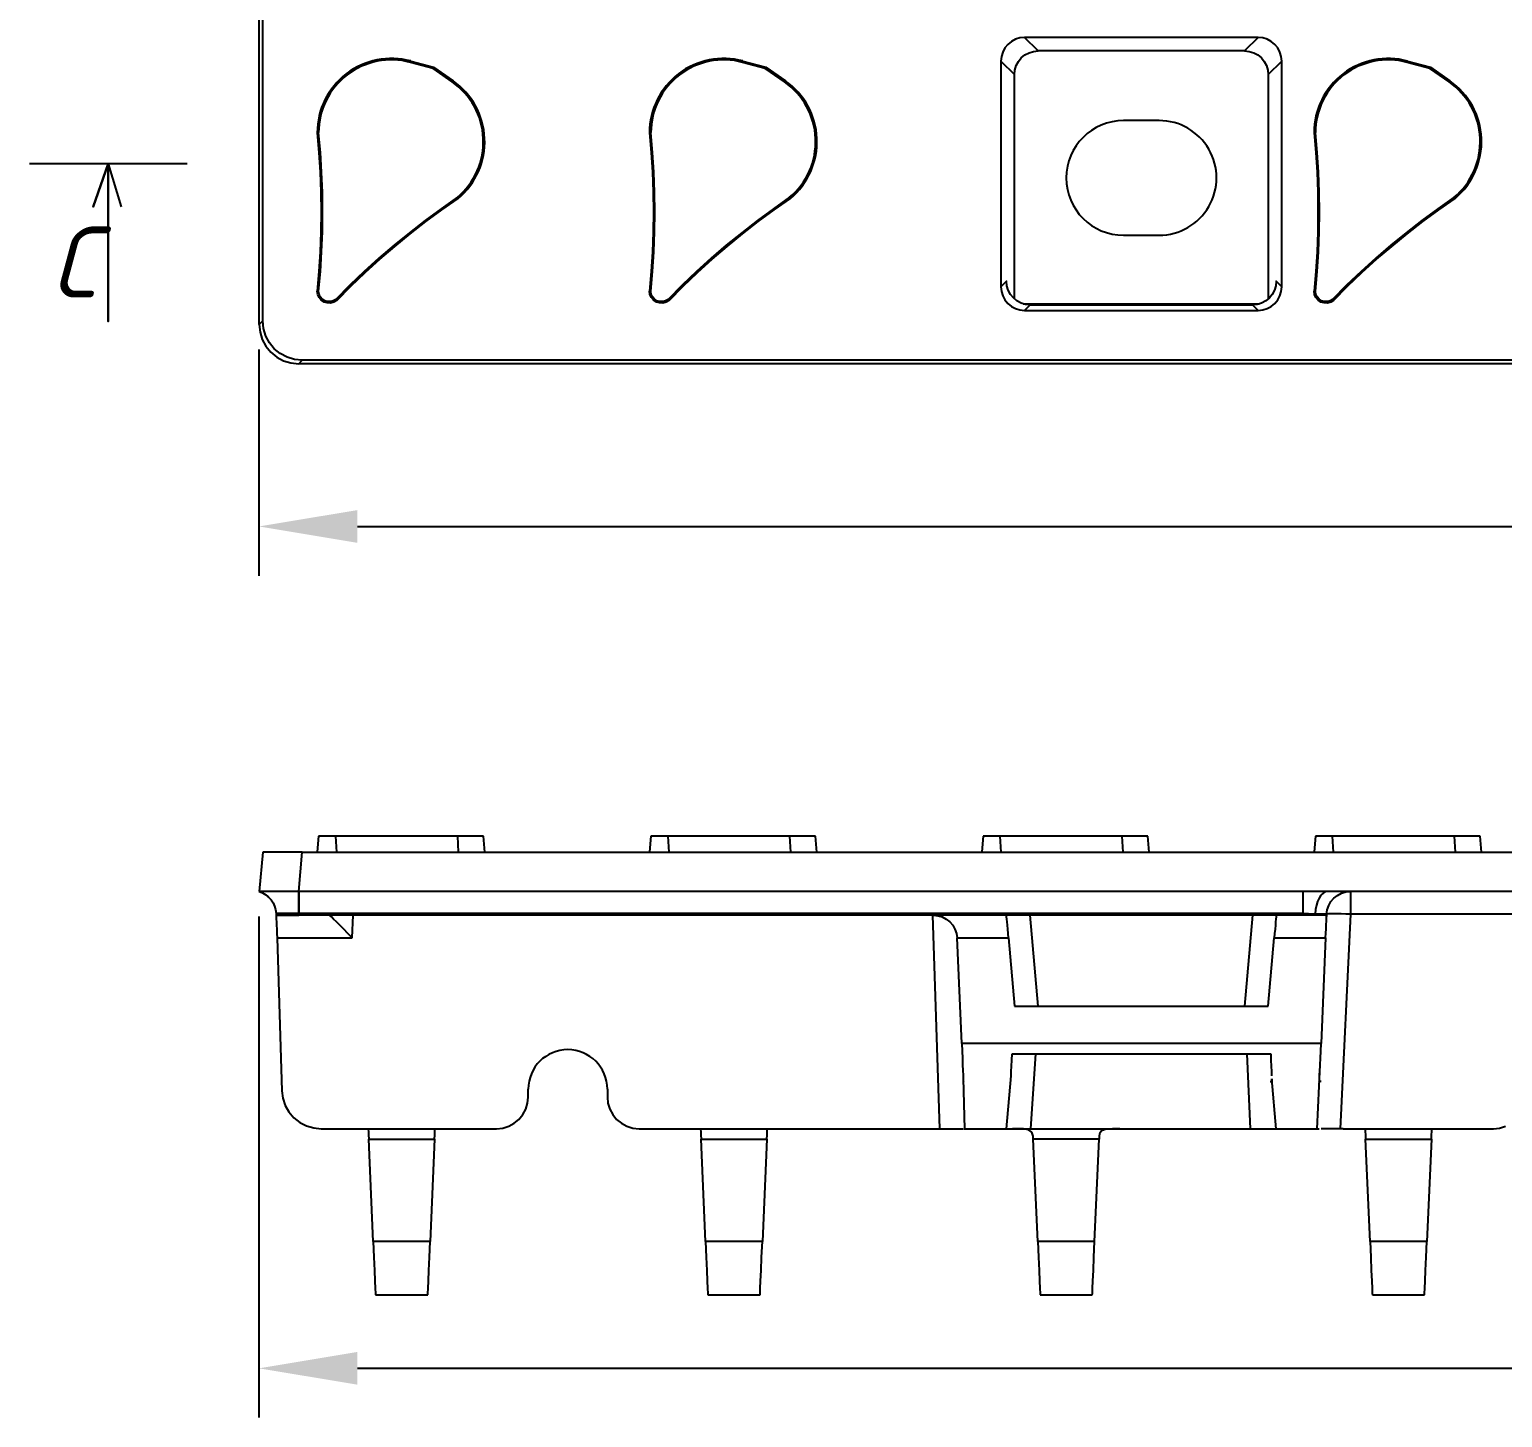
# Model space of a CAD drawing. Header units: millimetres. Extents: x 29006 to 29645, y 5570 to 5801.
# Drawn here: x 29333.72 to 29371.11, y 5588.32 to 5623.56 of the extents above; entities that cross this region are included whole.
import ezdxf

# ---------------------------------------------------------------- set-up
doc = ezdxf.new("R2010")
doc.units = ezdxf.units.MM
doc.styles.add('GOST-2.304_Type-B_italic', font='')
doc.styles.get('GOST-2.304_Type-B_italic').set_extended_font_data('GOST Common', italic=True)
doc.dimstyles.new('ISO-25', dxfattribs={"dimtxt": 2.5, "dimasz": 2.5, "dimexe": 1.25, "dimexo": 0.625, "dimtad": 1, "dimtoh": 1, "dimtxsty": 'GOST-2.304_Type-B_italic', "dimcen": 2.5, "dimadec": 0, "dimazin": 0, "dimtfac": 1, "dimtmove": 0, "dimatfit": 3, "dimfxl": 1, "dimarcsym": 0})

# ---------------------------------------------------------------- blocks, each defined once
blk = doc.blocks.new('*D4')
at = {"color": 0, "lineweight": -2, "transparency": 16777216}
for p, q in [((29339.545, 5615.442), (29339.545, 5609.696)), ((29439.552, 5615.452), (29439.552, 5609.696)), ((29342.045, 5610.946), (29437.052, 5610.946))]:
    blk.add_line(p, q, dxfattribs=at)
at = {"color": 0, "transparency": 16777216}
for points in [[(29342.045, 5611.362), (29342.045, 5610.529), (29339.545, 5610.946)], [(29437.052, 5611.362), (29437.052, 5610.529), (29439.552, 5610.946)]]:
    blk.add_solid(points, dxfattribs=at)
at = {"layer": 'Defpoints', "color": 0, "transparency": 16777216}
for p in [(29339.545, 5616.067), (29439.552, 5616.077), (29439.552, 5610.946)]:
    blk.add_point(p, dxfattribs=at)
at = {"color": 0, "transparency": 16777216, "insert": (29389.549, 5612.821), "char_height": 2.5, "attachment_point": 5, "style": 'GOST-2.304_Type-B_italic'}
blk.add_mtext('500', dxfattribs=at)
blk = doc.blocks.new('*D5')
at = {"color": 0, "lineweight": -2, "transparency": 16777216}
for p, q in [((29339.545, 5601.042), (29339.545, 5588.323)), ((29439.552, 5601.052), (29439.552, 5588.323)), ((29342.045, 5589.573), (29437.052, 5589.573))]:
    blk.add_line(p, q, dxfattribs=at)
at = {"color": 0, "transparency": 16777216}
for points in [[(29342.045, 5589.99), (29342.045, 5589.157), (29339.545, 5589.573)], [(29437.052, 5589.99), (29437.052, 5589.157), (29439.552, 5589.573)]]:
    blk.add_solid(points, dxfattribs=at)
at = {"layer": 'Defpoints', "color": 0, "transparency": 16777216}
for p in [(29339.545, 5601.667), (29439.552, 5601.677), (29439.552, 5589.573)]:
    blk.add_point(p, dxfattribs=at)
at = {"color": 0, "transparency": 16777216, "insert": (29389.549, 5591.448), "char_height": 2.5, "attachment_point": 5, "style": 'GOST-2.304_Type-B_italic'}
blk.add_mtext('500', dxfattribs=at)

msp = doc.modelspace()

# ---------------------------------------------------------------- linework, layer by layer
at = {"color": 0}
for p, q in [((29341.059, 5603.082), (29341.023, 5602.681)), ((29341.059, 5603.082), (29341.024, 5602.683)), ((29341.07, 5603.082), (29341.059, 5603.082)), ((29341.1, 5603.082), (29341.07, 5603.082)), ((29341.149, 5603.082), (29341.1, 5603.082)), ((29341.212, 5603.082), (29341.149, 5603.082)), ((29341.284, 5603.082), (29341.212, 5603.082)), ((29341.358, 5603.082), (29341.284, 5603.082)), ((29341.431, 5603.082), (29341.358, 5603.082)), ((29341.494, 5603.082), (29341.431, 5603.082)), ((29341.851, 5603.082), (29341.494, 5603.082)), ((29341.518, 5602.681), (29341.494, 5603.082)), ((29342.217, 5603.082), (29341.851, 5603.082)), ((29342.591, 5603.082), (29342.217, 5603.082)), ((29342.973, 5603.082), (29342.591, 5603.082)), ((29343.363, 5603.082), (29342.973, 5603.082)), ((29343.762, 5603.082), (29343.363, 5603.082)), ((29344.167, 5603.082), (29343.762, 5603.082)), ((29344.58, 5603.082), (29344.167, 5603.082)), ((29344.842, 5603.082), (29344.58, 5603.082)), ((29344.58, 5603.082), (29344.602, 5602.681)), ((29345.044, 5603.082), (29344.842, 5603.082)), ((29345.177, 5603.082), (29345.044, 5603.082)), ((29345.237, 5603.082), (29345.177, 5603.082)), ((29345.24, 5603.082), (29345.237, 5603.082)), ((29345.275, 5602.681), (29345.24, 5603.082)), ((29349.492, 5603.082), (29349.457, 5602.683)), ((29349.492, 5603.082), (29349.457, 5602.681)), ((29349.503, 5603.082), (29349.492, 5603.082)), ((29349.535, 5603.082), (29349.503, 5603.082)), ((29349.583, 5603.082), (29349.535, 5603.082)), ((29349.646, 5603.082), (29349.583, 5603.082)), ((29349.717, 5603.082), (29349.646, 5603.082)), ((29349.792, 5603.082), (29349.717, 5603.082)), ((29349.864, 5603.082), (29349.792, 5603.082)), ((29349.928, 5603.082), (29349.864, 5603.082)), ((29350.285, 5603.082), (29349.928, 5603.082)), ((29349.952, 5602.681), (29349.928, 5603.082)), ((29350.65, 5603.082), (29350.285, 5603.082)), ((29351.024, 5603.082), (29350.65, 5603.082)), ((29351.406, 5603.082), (29351.024, 5603.082)), ((29351.797, 5603.082), (29351.406, 5603.082)), ((29352.195, 5603.082), (29351.797, 5603.082)), ((29352.601, 5603.082), (29352.195, 5603.082)), ((29353.014, 5603.082), (29352.601, 5603.082)), ((29353.276, 5603.082), (29353.014, 5603.082)), ((29353.014, 5603.082), (29353.035, 5602.681)), ((29353.477, 5603.082), (29353.276, 5603.082)), ((29353.611, 5603.082), (29353.477, 5603.082)), ((29353.67, 5603.082), (29353.611, 5603.082)), ((29353.673, 5603.082), (29353.67, 5603.082)), ((29353.708, 5602.681), (29353.673, 5603.082)), ((29357.926, 5603.082), (29357.891, 5602.683)), ((29357.926, 5603.082), (29357.891, 5602.681)), ((29357.937, 5603.082), (29357.926, 5603.082)), ((29357.968, 5603.082), (29357.937, 5603.082)), ((29358.017, 5603.082), (29357.968, 5603.082)), ((29358.08, 5603.082), (29358.017, 5603.082)), ((29358.151, 5603.082), (29358.08, 5603.082)), ((29358.226, 5603.082), (29358.151, 5603.082)), ((29358.298, 5603.082), (29358.226, 5603.082)), ((29358.362, 5603.082), (29358.298, 5603.082)), ((29358.718, 5603.082), (29358.362, 5603.082)), ((29358.386, 5602.681), (29358.362, 5603.082)), ((29359.084, 5603.082), (29358.718, 5603.082)), ((29359.458, 5603.082), (29359.084, 5603.082)), ((29359.84, 5603.082), (29359.458, 5603.082)), ((29360.231, 5603.082), (29359.84, 5603.082)), ((29360.629, 5603.082), (29360.231, 5603.082)), ((29361.035, 5603.082), (29360.629, 5603.082)), ((29361.448, 5603.082), (29361.035, 5603.082)), ((29361.709, 5603.082), (29361.448, 5603.082)), ((29361.448, 5603.082), (29361.469, 5602.681)), ((29361.911, 5603.082), (29361.709, 5603.082)), ((29362.044, 5603.082), (29361.911, 5603.082)), ((29362.104, 5603.082), (29362.044, 5603.082)), ((29362.107, 5603.082), (29362.104, 5603.082)), ((29362.142, 5602.681), (29362.107, 5603.082)), ((29366.36, 5603.082), (29366.324, 5602.681)), ((29366.36, 5603.082), (29366.325, 5602.683)), ((29366.371, 5603.082), (29366.36, 5603.082)), ((29366.402, 5603.082), (29366.371, 5603.082)), ((29366.451, 5603.082), (29366.402, 5603.082)), ((29366.513, 5603.082), (29366.451, 5603.082)), ((29366.585, 5603.082), (29366.513, 5603.082)), ((29366.66, 5603.082), (29366.585, 5603.082)), ((29366.732, 5603.082), (29366.66, 5603.082)), ((29366.796, 5603.082), (29366.732, 5603.082)), ((29367.152, 5603.082), (29366.796, 5603.082)), ((29366.819, 5602.681), (29366.796, 5603.082)), ((29367.518, 5603.082), (29367.152, 5603.082)), ((29367.892, 5603.082), (29367.518, 5603.082)), ((29368.274, 5603.082), (29367.892, 5603.082)), ((29368.664, 5603.082), (29368.274, 5603.082)), ((29369.063, 5603.082), (29368.664, 5603.082)), ((29369.468, 5603.082), (29369.063, 5603.082)), ((29369.882, 5603.082), (29369.468, 5603.082)), ((29370.143, 5603.082), (29369.882, 5603.082)), ((29369.882, 5603.082), (29369.903, 5602.681)), ((29370.345, 5603.082), (29370.143, 5603.082)), ((29370.478, 5603.082), (29370.345, 5603.082)), ((29370.538, 5603.082), (29370.478, 5603.082)), ((29370.541, 5603.082), (29370.538, 5603.082)), ((29370.576, 5602.681), (29370.541, 5603.082)), ((29339.64, 5602.681), (29339.552, 5601.677)), ((29339.659, 5602.681), (29339.64, 5602.681)), ((29339.716, 5602.681), (29339.659, 5602.681)), ((29339.808, 5602.681), (29339.716, 5602.681)), ((29339.932, 5602.681), (29339.808, 5602.681)), ((29340.084, 5602.681), (29339.932, 5602.681)), ((29340.257, 5602.681), (29340.084, 5602.681)), ((29340.445, 5602.681), (29340.257, 5602.681)), ((29340.64, 5602.681), (29340.445, 5602.681)), ((29340.552, 5601.677), (29340.64, 5602.681)), ((29340.64, 5602.681), (29438.464, 5602.681)), ((29339.571, 5601.677), (29339.552, 5601.677)), ((29339.552, 5601.677), (29339.638, 5601.643)), ((29339.628, 5601.677), (29339.571, 5601.677)), ((29339.72, 5601.677), (29339.628, 5601.677)), ((29339.638, 5601.643), (29339.718, 5601.596)), ((29339.718, 5601.596), (29339.79, 5601.538)), ((29339.844, 5601.677), (29339.72, 5601.677)), ((29339.766, 5601.56), (29339.79, 5601.538)), ((29339.79, 5601.538), (29339.852, 5601.469)), ((29339.79, 5601.538), (29339.852, 5601.469)), ((29339.996, 5601.677), (29339.844, 5601.677)), ((29339.852, 5601.469), (29339.903, 5601.392)), ((29339.852, 5601.469), (29339.903, 5601.392)), ((29340.169, 5601.677), (29339.996, 5601.677)), ((29340.357, 5601.677), (29340.169, 5601.677)), ((29340.552, 5601.677), (29340.357, 5601.677)), ((29340.556, 5601.677), (29340.552, 5601.677)), ((29340.553, 5601.643), (29340.552, 5601.677)), ((29340.553, 5601.596), (29340.553, 5601.643)), ((29340.553, 5601.538), (29340.553, 5601.596)), ((29340.553, 5601.469), (29340.553, 5601.538)), ((29340.554, 5601.392), (29340.553, 5601.469)), ((29340.556, 5601.677), (29340.556, 5601.643)), ((29366.044, 5601.677), (29340.556, 5601.677)), ((29340.556, 5601.643), (29340.556, 5601.596)), ((29340.556, 5601.596), (29340.556, 5601.538)), ((29340.556, 5601.538), (29340.556, 5601.469)), ((29340.556, 5601.469), (29340.556, 5601.392)), ((29366.044, 5601.677), (29366.044, 5601.643)), ((29366.668, 5601.677), (29366.044, 5601.677)), ((29366.044, 5601.643), (29366.044, 5601.596)), ((29366.044, 5601.596), (29366.044, 5601.538)), ((29366.044, 5601.538), (29366.044, 5601.469)), ((29366.044, 5601.469), (29366.044, 5601.392)), ((29366.454, 5601.513), (29366.415, 5601.428)), ((29366.5, 5601.583), (29366.454, 5601.513)), ((29366.553, 5601.634), (29366.5, 5601.583)), ((29366.61, 5601.666), (29366.553, 5601.634)), ((29366.668, 5601.677), (29366.61, 5601.666)), ((29412.435, 5601.677), (29366.668, 5601.677)), ((29366.755, 5601.423), (29366.83, 5601.509)), ((29366.83, 5601.509), (29366.92, 5601.581)), ((29366.92, 5601.581), (29367.022, 5601.633)), ((29367.022, 5601.633), (29367.132, 5601.666)), ((29367.132, 5601.666), (29367.247, 5601.677)), ((29367.247, 5601.677), (29367.247, 5601.666)), ((29367.247, 5601.666), (29367.247, 5601.633)), ((29367.247, 5601.633), (29367.247, 5601.581)), ((29367.247, 5601.581), (29367.247, 5601.509)), ((29367.247, 5601.509), (29367.247, 5601.423)), ((29339.903, 5601.392), (29339.941, 5601.308)), ((29339.903, 5601.392), (29339.941, 5601.308)), ((29339.941, 5601.308), (29339.966, 5601.219)), ((29339.941, 5601.308), (29339.966, 5601.219)), ((29339.966, 5601.219), (29339.978, 5601.127)), ((29339.966, 5601.219), (29339.978, 5601.127)), ((29339.978, 5601.127), (29339.98, 5601.074)), ((29339.978, 5601.127), (29339.978, 5601.127)), ((29339.978, 5601.127), (29339.981, 5601.127)), ((29339.981, 5601.127), (29340.035, 5601.127)), ((29340.035, 5601.127), (29340.147, 5601.126)), ((29340.147, 5601.126), (29340.305, 5601.127)), ((29340.305, 5601.127), (29340.492, 5601.127)), ((29340.492, 5601.127), (29340.554, 5601.127)), ((29340.554, 5601.308), (29340.554, 5601.392)), ((29340.554, 5601.219), (29340.554, 5601.308)), ((29340.554, 5601.127), (29340.554, 5601.219)), ((29340.556, 5601.127), (29340.554, 5601.127)), ((29340.556, 5601.392), (29340.556, 5601.308)), ((29340.556, 5601.308), (29340.556, 5601.219)), ((29340.556, 5601.219), (29340.556, 5601.127)), ((29340.556, 5601.127), (29366.044, 5601.127)), ((29340.556, 5601.074), (29340.556, 5601.127)), ((29366.044, 5601.127), (29366.042, 5601.074)), ((29366.044, 5601.392), (29366.044, 5601.308)), ((29366.044, 5601.308), (29366.044, 5601.219)), ((29366.044, 5601.219), (29366.044, 5601.127)), ((29366.044, 5601.127), (29366.18, 5601.123)), ((29366.18, 5601.123), (29366.356, 5601.11)), ((29366.365, 5601.223), (29366.356, 5601.11)), ((29366.356, 5601.11), (29366.454, 5601.111)), ((29366.385, 5601.329), (29366.365, 5601.223)), ((29366.415, 5601.428), (29366.385, 5601.329)), ((29366.454, 5601.111), (29366.535, 5601.111)), ((29366.535, 5601.111), (29366.595, 5601.109)), ((29366.595, 5601.109), (29366.633, 5601.105)), ((29366.633, 5601.105), (29366.645, 5601.101)), ((29366.645, 5601.101), (29366.643, 5601.045)), ((29366.645, 5601.101), (29366.661, 5601.214)), ((29366.657, 5601.105), (29366.645, 5601.101)), ((29366.691, 5601.108), (29366.657, 5601.105)), ((29366.661, 5601.214), (29366.698, 5601.323)), ((29366.747, 5601.111), (29366.691, 5601.108)), ((29366.698, 5601.323), (29366.755, 5601.423)), ((29366.821, 5601.111), (29366.747, 5601.111)), ((29366.913, 5601.111), (29366.821, 5601.111)), ((29367.017, 5601.108), (29366.913, 5601.111)), ((29367.247, 5601.101), (29366.99, 5595.657)), ((29367.13, 5601.105), (29367.017, 5601.108)), ((29367.247, 5601.101), (29367.13, 5601.105)), ((29367.247, 5601.423), (29367.247, 5601.323)), ((29367.247, 5601.323), (29367.247, 5601.214)), ((29367.247, 5601.214), (29367.247, 5601.101)), ((29411.857, 5601.101), (29367.247, 5601.101)), ((29339.98, 5601.074), (29339.98, 5601.063)), ((29339.98, 5601.074), (29339.991, 5601.074)), ((29339.98, 5601.063), (29339.982, 5601.031)), ((29339.982, 5601.031), (29339.984, 5600.978)), ((29339.984, 5600.978), (29339.987, 5600.907)), ((29339.987, 5600.907), (29339.991, 5600.82)), ((29339.991, 5601.074), (29340.024, 5601.074)), ((29339.991, 5600.82), (29339.995, 5600.721)), ((29339.995, 5600.721), (29340, 5600.612)), ((29340.024, 5601.074), (29340.077, 5601.074)), ((29340.077, 5601.074), (29340.148, 5601.074)), ((29340.148, 5601.074), (29340.236, 5601.074)), ((29340.236, 5601.074), (29340.335, 5601.074)), ((29340.335, 5601.074), (29340.443, 5601.074)), ((29340.443, 5601.074), (29340.556, 5601.074)), ((29366.042, 5601.074), (29340.556, 5601.074)), ((29341.349, 5601.063), (29341.333, 5601.074)), ((29341.384, 5601.031), (29341.349, 5601.063)), ((29341.439, 5600.978), (29341.384, 5601.031)), ((29341.511, 5600.907), (29341.439, 5600.978)), ((29341.597, 5600.82), (29341.511, 5600.907)), ((29341.695, 5600.721), (29341.597, 5600.82)), ((29341.8, 5600.612), (29341.695, 5600.721)), ((29341.909, 5600.498), (29341.935, 5601.074)), ((29356.638, 5601.074), (29356.821, 5595.657)), ((29356.663, 5601.074), (29356.777, 5601.063)), ((29356.777, 5601.063), (29356.887, 5601.031)), ((29356.887, 5601.031), (29356.989, 5600.978)), ((29356.989, 5600.978), (29357.079, 5600.907)), ((29357.079, 5600.907), (29357.154, 5600.82)), ((29357.154, 5600.82), (29357.211, 5600.721)), ((29357.211, 5600.721), (29357.249, 5600.612)), ((29358.519, 5601.063), (29358.518, 5601.074)), ((29358.522, 5601.031), (29358.519, 5601.063)), ((29358.526, 5600.978), (29358.522, 5601.031)), ((29358.533, 5600.907), (29358.526, 5600.978)), ((29358.54, 5600.82), (29358.533, 5600.907)), ((29358.549, 5600.721), (29358.54, 5600.82)), ((29358.558, 5600.612), (29358.549, 5600.721)), ((29359.32, 5598.765), (29359.118, 5601.074)), ((29364.765, 5601.074), (29364.563, 5598.765)), ((29365.334, 5600.721), (29365.325, 5600.612)), ((29365.343, 5600.82), (29365.334, 5600.721)), ((29365.35, 5600.907), (29365.343, 5600.82)), ((29365.357, 5600.978), (29365.35, 5600.907)), ((29365.361, 5601.031), (29365.357, 5600.978)), ((29365.364, 5601.063), (29365.361, 5601.031)), ((29365.365, 5601.074), (29365.364, 5601.063)), ((29366.149, 5601.074), (29366.042, 5601.074)), ((29366.254, 5601.074), (29366.149, 5601.074)), ((29366.351, 5601.074), (29366.254, 5601.074)), ((29366.439, 5601.074), (29366.351, 5601.074)), ((29366.513, 5601.074), (29366.439, 5601.074)), ((29366.573, 5601.074), (29366.513, 5601.074)), ((29366.615, 5601.074), (29366.573, 5601.074)), ((29366.627, 5601.073), (29366.615, 5601.074)), ((29366.624, 5600.619), (29366.629, 5600.733)), ((29366.643, 5601.045), (29366.627, 5601.073)), ((29366.629, 5600.733), (29366.633, 5600.837)), ((29366.633, 5600.837), (29366.637, 5600.926)), ((29366.637, 5600.926), (29366.64, 5600.996)), ((29366.64, 5600.996), (29366.643, 5601.045)), ((29340, 5600.612), (29340.005, 5600.498)), ((29340.005, 5600.498), (29340.122, 5596.618)), ((29340.005, 5600.498), (29341.909, 5600.498)), ((29341.909, 5600.498), (29341.8, 5600.612)), ((29357.249, 5600.612), (29357.265, 5600.498)), ((29357.381, 5597.818), (29357.265, 5600.498)), ((29357.265, 5600.498), (29358.568, 5600.498)), ((29358.568, 5600.498), (29358.558, 5600.612)), ((29358.568, 5600.498), (29358.72, 5598.765)), ((29365.163, 5598.765), (29365.315, 5600.498)), ((29365.325, 5600.612), (29365.315, 5600.498)), ((29365.315, 5600.498), (29366.618, 5600.498)), ((29366.618, 5600.498), (29366.502, 5597.818)), ((29366.618, 5600.498), (29366.624, 5600.619)), ((29358.72, 5598.765), (29365.163, 5598.765)), ((29357.381, 5597.818), (29357.39, 5597.628)), ((29366.502, 5597.818), (29357.381, 5597.818)), ((29366.493, 5597.628), (29366.502, 5597.818)), ((29357.39, 5597.628), (29357.398, 5597.447)), ((29357.398, 5597.447), (29357.405, 5597.281)), ((29358.645, 5597.241), (29358.652, 5597.393)), ((29358.652, 5597.393), (29358.659, 5597.56)), ((29358.659, 5597.56), (29365.224, 5597.56)), ((29359.138, 5595.657), (29359.261, 5597.56)), ((29364.622, 5597.56), (29364.706, 5595.657)), ((29365.224, 5597.56), (29365.231, 5597.393)), ((29365.231, 5597.393), (29365.238, 5597.241)), ((29366.478, 5597.281), (29366.485, 5597.447)), ((29366.485, 5597.447), (29366.493, 5597.628)), ((29357.405, 5597.281), (29357.411, 5597.136)), ((29357.411, 5597.136), (29357.416, 5597.018)), ((29357.416, 5597.018), (29357.42, 5596.93)), ((29358.522, 5595.657), (29358.635, 5597.002)), ((29358.635, 5597.002), (29358.639, 5597.109)), ((29358.639, 5597.109), (29358.645, 5597.241)), ((29365.238, 5597.241), (29365.244, 5597.109)), ((29365.244, 5597.109), (29365.248, 5597.002)), ((29366.403, 5595.657), (29366.478, 5597.281)), ((29366.463, 5596.93), (29366.466, 5597.018)), ((29366.466, 5597.018), (29366.472, 5597.136)), ((29340.122, 5596.618), (29340.148, 5596.428)), ((29346.379, 5596.461), (29346.379, 5596.662)), ((29348.387, 5596.662), (29348.387, 5596.461)), ((29357.412, 5596.857), (29357.424, 5596.857)), ((29357.42, 5596.93), (29357.45, 5595.657)), ((29357.422, 5596.875), (29357.424, 5596.857)), ((29358.628, 5596.857), (29358.629, 5596.874)), ((29358.628, 5596.857), (29358.64, 5596.857)), ((29358.629, 5596.874), (29358.631, 5596.922)), ((29365.209, 5596.857), (29365.243, 5596.857)), ((29365.243, 5596.857), (29365.255, 5596.857)), ((29365.367, 5595.657), (29365.252, 5596.922)), ((29365.252, 5596.922), (29365.254, 5596.874)), ((29365.254, 5596.874), (29365.255, 5596.857)), ((29366.459, 5596.857), (29366.46, 5596.875)), ((29366.471, 5596.857), (29366.459, 5596.857)), ((29366.46, 5596.875), (29366.463, 5596.93)), ((29366.505, 5596.857), (29366.471, 5596.857)), ((29340.148, 5596.428), (29340.21, 5596.247)), ((29340.21, 5596.247), (29340.306, 5596.081)), ((29346.318, 5596.153), (29346.364, 5596.304)), ((29346.364, 5596.304), (29346.379, 5596.461)), ((29348.387, 5596.461), (29348.403, 5596.304)), ((29348.403, 5596.304), (29348.448, 5596.153)), ((29340.306, 5596.081), (29340.431, 5595.936)), ((29340.431, 5595.936), (29340.581, 5595.818)), ((29346.022, 5595.793), (29346.144, 5595.893)), ((29346.144, 5595.893), (29346.244, 5596.014)), ((29346.244, 5596.014), (29346.318, 5596.153)), ((29348.448, 5596.153), (29348.523, 5596.014)), ((29348.523, 5596.014), (29348.623, 5595.893)), ((29348.623, 5595.893), (29348.744, 5595.793)), ((29340.581, 5595.818), (29340.751, 5595.73)), ((29340.751, 5595.73), (29340.935, 5595.675)), ((29340.935, 5595.675), (29341.125, 5595.657)), ((29341.125, 5595.657), (29345.576, 5595.657)), ((29342.32, 5595.657), (29342.32, 5595.64)), ((29342.32, 5595.64), (29342.323, 5595.588)), ((29342.323, 5595.588), (29342.326, 5595.502)), ((29342.326, 5595.502), (29342.331, 5595.388)), ((29344.001, 5595.388), (29344.006, 5595.502)), ((29344.006, 5595.502), (29344.01, 5595.588)), ((29344.01, 5595.588), (29344.012, 5595.64)), ((29344.012, 5595.64), (29344.013, 5595.657)), ((29345.576, 5595.657), (29345.733, 5595.673)), ((29345.733, 5595.673), (29345.884, 5595.719)), ((29345.884, 5595.719), (29346.022, 5595.793)), ((29348.744, 5595.793), (29348.883, 5595.719)), ((29348.883, 5595.719), (29349.034, 5595.673)), ((29349.034, 5595.673), (29349.191, 5595.657)), ((29349.191, 5595.657), (29356.821, 5595.657)), ((29350.753, 5595.657), (29350.754, 5595.64)), ((29350.754, 5595.64), (29350.757, 5595.588)), ((29350.757, 5595.588), (29350.76, 5595.502)), ((29350.76, 5595.502), (29350.765, 5595.388)), ((29352.435, 5595.388), (29352.44, 5595.502)), ((29352.44, 5595.502), (29352.444, 5595.588)), ((29352.444, 5595.588), (29352.446, 5595.64)), ((29352.446, 5595.64), (29352.447, 5595.657)), ((29356.821, 5595.657), (29356.939, 5595.657)), ((29356.939, 5595.657), (29357.052, 5595.657)), ((29357.052, 5595.657), (29357.156, 5595.657)), ((29357.156, 5595.657), (29357.247, 5595.657)), ((29357.247, 5595.657), (29357.322, 5595.657)), ((29357.322, 5595.657), (29357.377, 5595.657)), ((29357.377, 5595.657), (29357.412, 5595.657)), ((29357.424, 5595.657), (29358.628, 5595.657)), ((29358.64, 5595.657), (29358.674, 5595.657)), ((29358.778, 5595.657), (29358.669, 5595.657)), ((29358.674, 5595.657), (29358.729, 5595.657)), ((29358.729, 5595.657), (29358.805, 5595.657)), ((29358.949, 5595.651), (29358.778, 5595.657)), ((29358.805, 5595.657), (29358.896, 5595.657)), ((29358.896, 5595.657), (29359, 5595.657)), ((29359.079, 5595.626), (29358.949, 5595.651)), ((29359, 5595.657), (29359.113, 5595.657)), ((29359.165, 5595.566), (29359.079, 5595.626)), ((29359.113, 5595.657), (29359.23, 5595.657)), ((29359.195, 5595.468), (29359.165, 5595.566)), ((29359.23, 5595.657), (29364.653, 5595.657)), ((29360.881, 5595.522), (29360.872, 5595.468)), ((29360.934, 5595.598), (29360.881, 5595.522)), ((29361.045, 5595.641), (29360.934, 5595.598)), ((29361.206, 5595.656), (29361.045, 5595.641)), ((29361.399, 5595.657), (29361.206, 5595.656)), ((29364.653, 5595.657), (29366.459, 5595.657)), ((29366.561, 5595.657), (29366.505, 5595.657)), ((29366.636, 5595.657), (29366.561, 5595.657)), ((29366.727, 5595.657), (29366.636, 5595.657)), ((29366.831, 5595.657), (29366.727, 5595.657)), ((29366.944, 5595.657), (29366.831, 5595.657)), ((29367.062, 5595.657), (29366.944, 5595.657)), ((29367.062, 5595.657), (29370.877, 5595.657)), ((29367.621, 5595.657), (29367.622, 5595.64)), ((29367.622, 5595.64), (29367.624, 5595.588)), ((29367.624, 5595.588), (29367.628, 5595.502)), ((29367.628, 5595.502), (29367.632, 5595.388)), ((29369.303, 5595.388), (29369.307, 5595.502)), ((29369.307, 5595.502), (29369.311, 5595.588)), ((29369.311, 5595.588), (29369.314, 5595.64)), ((29369.314, 5595.64), (29369.314, 5595.657)), ((29370.877, 5595.657), (29371.034, 5595.673)), ((29371.034, 5595.673), (29371.185, 5595.719)), ((29342.445, 5592.791), (29342.331, 5595.388)), ((29342.331, 5595.388), (29344.001, 5595.388)), ((29344.001, 5595.388), (29343.888, 5592.791)), ((29350.878, 5592.791), (29350.765, 5595.388)), ((29350.765, 5595.388), (29352.435, 5595.388)), ((29352.435, 5595.388), (29352.322, 5592.791)), ((29359.197, 5595.442), (29359.195, 5595.468)), ((29359.198, 5595.415), (29359.197, 5595.442)), ((29359.199, 5595.388), (29359.198, 5595.415)), ((29359.312, 5592.791), (29359.199, 5595.388)), ((29360.869, 5595.388), (29359.199, 5595.388)), ((29360.755, 5592.791), (29360.869, 5595.388)), ((29360.87, 5595.415), (29360.869, 5595.388)), ((29360.871, 5595.442), (29360.87, 5595.415)), ((29360.872, 5595.468), (29360.871, 5595.442)), ((29367.746, 5592.791), (29367.632, 5595.388)), ((29367.632, 5595.388), (29369.303, 5595.388)), ((29369.303, 5595.388), (29369.189, 5592.791)), ((29342.445, 5592.791), (29342.462, 5592.392)), ((29343.888, 5592.791), (29342.445, 5592.791)), ((29343.871, 5592.392), (29343.888, 5592.791)), ((29350.878, 5592.791), (29350.896, 5592.392)), ((29352.322, 5592.791), (29350.878, 5592.791)), ((29352.304, 5592.392), (29352.322, 5592.791)), ((29360.755, 5592.791), (29359.312, 5592.791)), ((29359.312, 5592.791), (29359.33, 5592.392)), ((29360.738, 5592.392), (29360.755, 5592.791)), ((29367.746, 5592.791), (29367.764, 5592.392)), ((29369.189, 5592.791), (29367.746, 5592.791)), ((29369.172, 5592.392), (29369.189, 5592.791)), ((29342.462, 5592.392), (29342.477, 5592.057)), ((29343.856, 5592.057), (29343.871, 5592.392)), ((29350.896, 5592.392), (29350.911, 5592.057)), ((29352.289, 5592.057), (29352.304, 5592.392)), ((29359.33, 5592.392), (29359.344, 5592.057)), ((29360.723, 5592.057), (29360.738, 5592.392)), ((29367.764, 5592.392), (29367.778, 5592.057)), ((29369.157, 5592.057), (29369.172, 5592.392)), ((29342.477, 5592.057), (29342.489, 5591.79)), ((29342.489, 5591.79), (29342.497, 5591.597)), ((29343.836, 5591.597), (29343.844, 5591.79)), ((29343.844, 5591.79), (29343.856, 5592.057)), ((29350.911, 5592.057), (29350.922, 5591.79)), ((29350.922, 5591.79), (29350.931, 5591.597)), ((29352.27, 5591.597), (29352.278, 5591.79)), ((29352.278, 5591.79), (29352.289, 5592.057)), ((29359.344, 5592.057), (29359.356, 5591.79)), ((29359.356, 5591.79), (29359.365, 5591.597)), ((29360.703, 5591.597), (29360.712, 5591.79)), ((29360.712, 5591.79), (29360.723, 5592.057)), ((29367.778, 5592.057), (29367.79, 5591.79)), ((29367.79, 5591.79), (29367.798, 5591.597)), ((29369.137, 5591.597), (29369.146, 5591.79)), ((29369.146, 5591.79), (29369.157, 5592.057)), ((29342.497, 5591.597), (29342.502, 5591.48)), ((29342.502, 5591.48), (29342.504, 5591.44)), ((29342.504, 5591.44), (29343.829, 5591.44)), ((29343.829, 5591.44), (29343.831, 5591.48)), ((29343.831, 5591.48), (29343.836, 5591.597)), ((29350.931, 5591.597), (29350.936, 5591.48)), ((29350.936, 5591.48), (29350.938, 5591.44)), ((29350.938, 5591.44), (29352.263, 5591.44)), ((29352.263, 5591.44), (29352.264, 5591.48)), ((29352.264, 5591.48), (29352.27, 5591.597)), ((29359.365, 5591.597), (29359.369, 5591.48)), ((29359.369, 5591.48), (29359.371, 5591.44)), ((29359.371, 5591.44), (29360.697, 5591.44)), ((29360.697, 5591.44), (29360.698, 5591.48)), ((29360.698, 5591.48), (29360.703, 5591.597)), ((29367.798, 5591.597), (29367.803, 5591.48)), ((29367.803, 5591.48), (29367.805, 5591.44)), ((29367.805, 5591.44), (29369.13, 5591.44)), ((29369.13, 5591.44), (29369.132, 5591.48)), ((29369.132, 5591.48), (29369.137, 5591.597))]:
    msp.add_line(p, q, dxfattribs=at)
for points in [[(29339.64, 5616.165), (29339.552, 5616.077), (29339.552, 5616.081), (29339.552, 5622.59), (29339.552, 5623.915)], [(29438.464, 5615.164), (29340.64, 5615.164), (29340.445, 5615.183), (29340.257, 5615.24), (29340.084, 5615.333), (29339.932, 5615.457), (29339.808, 5615.608), (29339.716, 5615.781), (29339.659, 5615.969), (29339.64, 5616.165), (29339.64, 5623.901)], [(29364.563, 5623.017), (29359.32, 5623.017), (29358.977, 5623.36)], [(29364.906, 5623.36), (29364.563, 5623.017), (29364.68, 5623.005), (29364.793, 5622.971), (29364.897, 5622.916), (29364.988, 5622.841), (29365.062, 5622.751), (29365.118, 5622.647), (29365.152, 5622.534), (29365.163, 5622.417), (29365.506, 5622.759)], [(29358.377, 5622.759), (29358.72, 5622.417), (29358.731, 5622.534), (29358.765, 5622.647), (29358.821, 5622.751), (29358.895, 5622.841), (29358.986, 5622.916), (29359.09, 5622.971), (29359.203, 5623.005), (29359.32, 5623.017)], [(29343.963, 5622.574), (29343.978, 5622.607), (29344.471, 5622.261), (29344.451, 5622.232), (29343.963, 5622.574), (29343.387, 5622.728), (29343.396, 5622.762), (29343.978, 5622.607)], [(29352.396, 5622.574), (29352.411, 5622.607), (29352.905, 5622.261), (29352.885, 5622.232), (29352.396, 5622.574), (29351.821, 5622.728), (29351.829, 5622.762), (29352.411, 5622.607)], [(29358.72, 5616.723), (29358.72, 5622.417)], [(29365.163, 5622.417), (29365.163, 5616.723)], [(29369.264, 5622.574), (29369.279, 5622.607), (29369.773, 5622.261), (29369.752, 5622.232), (29369.264, 5622.574), (29368.688, 5622.728), (29368.697, 5622.762), (29369.279, 5622.607)], [(29341.494, 5616.712), (29341.518, 5616.686), (29341.875, 5617.043), (29342.24, 5617.39), (29342.613, 5617.728), (29342.995, 5618.057), (29343.385, 5618.376), (29343.783, 5618.685), (29344.189, 5618.984), (29344.602, 5619.274), (29344.58, 5619.302), (29344.167, 5619.012), (29343.762, 5618.713), (29343.363, 5618.403), (29342.973, 5618.084), (29342.591, 5617.755), (29342.217, 5617.416), (29341.851, 5617.069), (29341.494, 5616.712), (29341.431, 5616.673), (29341.358, 5616.653), (29341.284, 5616.654), (29341.212, 5616.676), (29341.149, 5616.717), (29341.101, 5616.773), (29341.07, 5616.841), (29341.059, 5616.915)], [(29349.928, 5616.712), (29349.952, 5616.686), (29350.308, 5617.043), (29350.673, 5617.39), (29351.047, 5617.728), (29351.429, 5618.057), (29351.819, 5618.376), (29352.217, 5618.685), (29352.622, 5618.984), (29353.035, 5619.274), (29353.014, 5619.302), (29352.601, 5619.012), (29352.195, 5618.713), (29351.797, 5618.403), (29351.406, 5618.084), (29351.024, 5617.755), (29350.65, 5617.416), (29350.285, 5617.069), (29349.928, 5616.712), (29349.864, 5616.673), (29349.792, 5616.653), (29349.717, 5616.654), (29349.646, 5616.676), (29349.583, 5616.717), (29349.535, 5616.773), (29349.503, 5616.841), (29349.492, 5616.915)], [(29366.796, 5616.712), (29366.819, 5616.686), (29367.176, 5617.043), (29367.541, 5617.39), (29367.914, 5617.728), (29368.297, 5618.057), (29368.687, 5618.376), (29369.085, 5618.685), (29369.49, 5618.984), (29369.903, 5619.274), (29369.882, 5619.302), (29369.468, 5619.012), (29369.063, 5618.713), (29368.664, 5618.403), (29368.274, 5618.084), (29367.892, 5617.755), (29367.518, 5617.416), (29367.152, 5617.069), (29366.796, 5616.712), (29366.732, 5616.673), (29366.66, 5616.653), (29366.585, 5616.654), (29366.513, 5616.676), (29366.451, 5616.717), (29366.402, 5616.773), (29366.371, 5616.841), (29366.36, 5616.915)], [(29358.977, 5616.432), (29359.118, 5616.573), (29359, 5616.584), (29358.888, 5616.618), (29358.784, 5616.673), (29358.693, 5616.748), (29358.619, 5616.839), (29358.563, 5616.942), (29358.529, 5617.055), (29358.518, 5617.173), (29358.377, 5617.032)], [(29365.506, 5617.032), (29365.365, 5617.173), (29365.354, 5617.055), (29365.32, 5616.942), (29365.264, 5616.839), (29365.19, 5616.748), (29365.099, 5616.673), (29364.995, 5616.618), (29364.883, 5616.584), (29364.765, 5616.573), (29364.906, 5616.432)], [(29341.518, 5616.686), (29341.446, 5616.641), (29341.364, 5616.618), (29341.279, 5616.619), (29341.197, 5616.644), (29341.126, 5616.69), (29341.071, 5616.755), (29341.035, 5616.833), (29341.023, 5616.917)], [(29349.952, 5616.686), (29349.88, 5616.641), (29349.798, 5616.618), (29349.712, 5616.619), (29349.631, 5616.644), (29349.56, 5616.69), (29349.504, 5616.755), (29349.469, 5616.833), (29349.457, 5616.917)], [(29366.819, 5616.686), (29366.747, 5616.641), (29366.665, 5616.618), (29366.58, 5616.619), (29366.498, 5616.644), (29366.427, 5616.69), (29366.372, 5616.755), (29366.336, 5616.833), (29366.324, 5616.917)], [(29358.939, 5616.599), (29364.944, 5616.599)], [(29359.118, 5616.573), (29364.765, 5616.573)], [(29339.552, 5616.077), (29339.571, 5615.881), (29339.628, 5615.693), (29339.72, 5615.52), (29339.844, 5615.369), (29339.996, 5615.245), (29340.169, 5615.153), (29340.357, 5615.096), (29340.552, 5615.076), (29340.64, 5615.164)], [(29438.552, 5615.076), (29438.548, 5615.076), (29413.06, 5615.076), (29412.435, 5615.076), (29366.668, 5615.076), (29366.044, 5615.076), (29340.556, 5615.076), (29340.552, 5615.076)], [(29339.727, 5601.582), (29339.759, 5601.561)], [(29339.756, 5601.566), (29339.764, 5601.558)]]:
    msp.add_lwpolyline(points, dxfattribs=at)
for points in [[(29365.506, 5617.032), (29365.506, 5622.759), (29365.494, 5622.877), (29365.46, 5622.989), (29365.405, 5623.093), (29365.33, 5623.184), (29365.239, 5623.259), (29365.136, 5623.314), (29365.023, 5623.348), (29364.906, 5623.36), (29358.977, 5623.36), (29358.86, 5623.348), (29358.747, 5623.314), (29358.644, 5623.259), (29358.553, 5623.184), (29358.478, 5623.093), (29358.423, 5622.989), (29358.389, 5622.877), (29358.377, 5622.759), (29358.377, 5617.032), (29358.389, 5616.915), (29358.423, 5616.802), (29358.478, 5616.698), (29358.553, 5616.607), (29358.644, 5616.533), (29358.747, 5616.477), (29358.86, 5616.443), (29358.977, 5616.432), (29364.906, 5616.432), (29365.023, 5616.443), (29365.136, 5616.477), (29365.239, 5616.533), (29365.33, 5616.607), (29365.405, 5616.698), (29365.46, 5616.802), (29365.494, 5616.915)], [(29341.023, 5620.942), (29341.067, 5620.44), (29341.099, 5619.937), (29341.117, 5619.433), (29341.124, 5618.929), (29341.117, 5618.426), (29341.099, 5617.922), (29341.067, 5617.419), (29341.023, 5616.917), (29341.059, 5616.915), (29341.103, 5617.418), (29341.134, 5617.921), (29341.153, 5618.425), (29341.159, 5618.929), (29341.153, 5619.434), (29341.134, 5619.938), (29341.103, 5620.441), (29341.059, 5620.944)], [(29349.457, 5620.942), (29349.501, 5620.44), (29349.532, 5619.937), (29349.551, 5619.433), (29349.558, 5618.929), (29349.551, 5618.426), (29349.532, 5617.922), (29349.501, 5617.419), (29349.457, 5616.917), (29349.492, 5616.915), (29349.536, 5617.418), (29349.567, 5617.921), (29349.586, 5618.425), (29349.593, 5618.929), (29349.586, 5619.434), (29349.567, 5619.938), (29349.536, 5620.441), (29349.492, 5620.944)], [(29366.324, 5620.942), (29366.368, 5620.44), (29366.4, 5619.937), (29366.419, 5619.433), (29366.425, 5618.929), (29366.419, 5618.426), (29366.4, 5617.922), (29366.368, 5617.419), (29366.324, 5616.917), (29366.36, 5616.915), (29366.404, 5617.418), (29366.435, 5617.921), (29366.454, 5618.425), (29366.46, 5618.929), (29366.454, 5619.434), (29366.435, 5619.938), (29366.404, 5620.441), (29366.36, 5620.944)]]:
    msp.add_lwpolyline(points, close=True, dxfattribs=at)
msp.add_lwpolyline([(29362.393, 5621.251), (29361.49, 5621.251, 0.99998), (29361.49, 5618.34), (29362.393, 5618.34, 1.000036)], format="xyb", close=True, dxfattribs=at)
at = {"color": 0, "linetype": 'ByBlock'}
for points in [[(29337.719, 5620.148), (29333.719, 5620.148)], [(29337.719, 5620.148), (29335.719, 5620.148), (29335.719, 5616.148), (29335.719, 5620.148), (29335.333, 5619.058), (29335.719, 5620.148), (29336.045, 5619.058)]]:
    msp.add_lwpolyline(points, dxfattribs=at)
at = {"color": 0}
for centre, radius, start, end in [((29342.908, 5620.942), 1.885, 75.0033, 180.0015), ((29342.908, 5620.942), 1.849, 74.9997, 179.9494), ((29351.342, 5620.942), 1.885, 75.0033, 180.0015), ((29351.342, 5620.942), 1.849, 74.9997, 179.9494), ((29368.209, 5620.942), 1.885, 74.9964, 180.0001), ((29368.209, 5620.942), 1.849, 74.9997, 179.9494), ((29343.39, 5620.717), 1.849, 310.0534, 54.9985), ((29343.39, 5620.717), 1.884, 310.0038, 55.0066), ((29351.824, 5620.717), 1.849, 310.0534, 54.9985), ((29351.824, 5620.717), 1.884, 310.0038, 55.0066), ((29368.692, 5620.717), 1.849, 310.0534, 54.9985), ((29368.691, 5620.717), 1.885, 310.0086, 54.9882), ((29347.383, 5596.661), 1.004, 0.0078, 179.9922)]:
    msp.add_arc(centre, radius, start, end, dxfattribs=at)

# ---------------------------------------------------------------- texts
at = {"color": 0, "insert": (29333.125, 5618.558), "char_height": 1.8, "attachment_point": 1, "style": 'GOST-2.304_Type-B_italic'}
msp.add_mtext_dynamic_manual_height_columns(' C', width=21060, gutter_width=12.5, heights=[0], dxfattribs=at)

# ---------------------------------------------------------------- dimensions: what is measured, and where the dimension line sits
at = {"color": 0}
for base, p1, p2, picture, middle in [((29439.552, 5610.946), (29339.545, 5616.067), (29439.552, 5616.077), '*D4', (29389.549, 5612.821)), ((29439.552, 5589.573), (29339.545, 5601.667), (29439.552, 5601.677), '*D5', (29389.549, 5591.448))]:
    dim = msp.add_linear_dim(base=base, p1=p1, p2=p2, text='500', dimstyle='ISO-25', dxfattribs=at)
    dim.commit()
    dim.dimension.update_dxf_attribs({"geometry": picture, "text_midpoint": middle})

doc.saveas('drawing.dxf')
